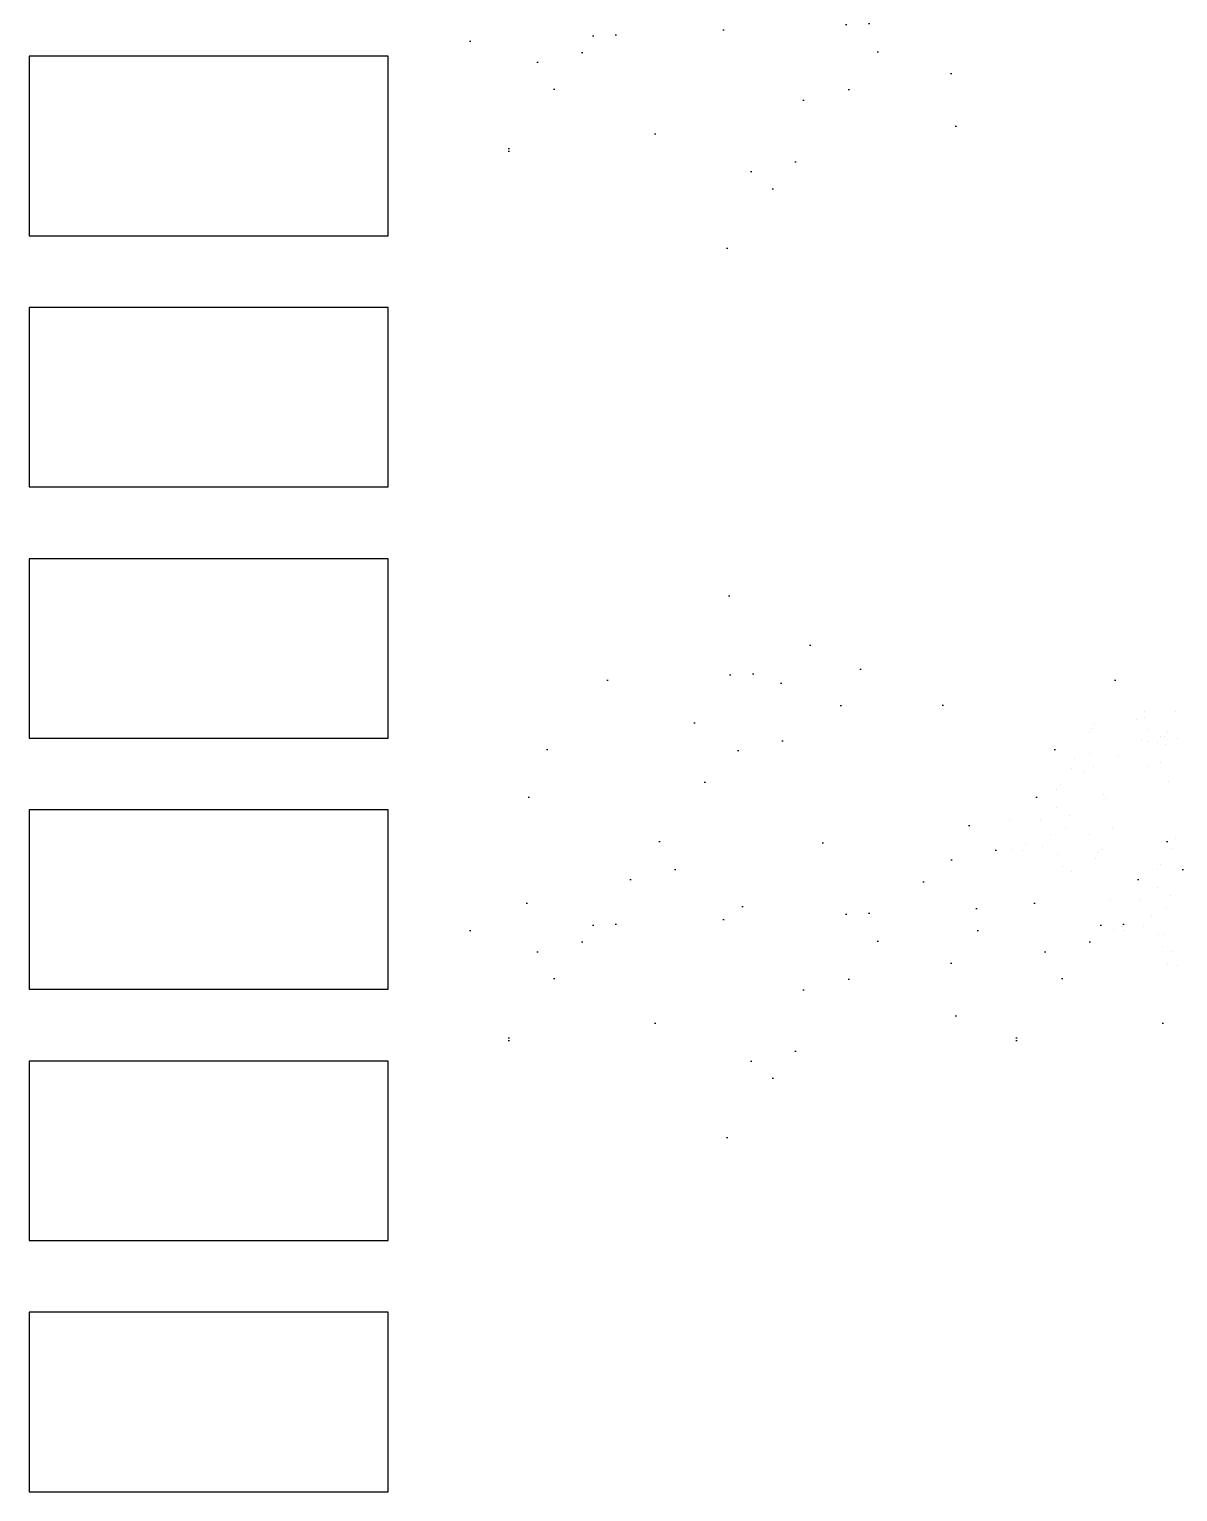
# Model space of a CAD drawing. Header units: millimetres. Extents: x 166 to 289, y 88 to 139.
# Drawn here: x 175.059 to 178.259, y 125.124 to 129.199 of the extents above; entities that cross this region are included whole.
import ezdxf

# ---------------------------------------------------------------- set-up
doc = ezdxf.new("R2010")
doc.units = ezdxf.units.MM
doc.header["$LTSCALE"] = 0.6
doc.layers.add('0.1', color=1, linetype='Continuous')
doc.layers.add('VEGETAÇAO', color=76, linetype='Continuous')

msp = doc.modelspace()

# ---------------------------------------------------------------- hatches: boundary and pattern name
at = {"layer": 'VEGETAÇAO', "lineweight": -3}
h = msp.add_hatch(dxfattribs=at)
h.set_pattern_fill('AR-SAND', color=104, scale=0.01, angle=45, style=0)
h.set_pattern_definition([(82.5, (4.5166, 3.4079), (-0.35738135, 0.3347535), [0, -0.38608, 0, -0.4318, 0, -0.41275]), (52.5, (4.5166, 3.4079), (-0.189011, 0.8247329), [0, -0.20828, 0, -0.34798, 0, -0.13335]), (12.5, (4.2957, 3.187), (0.5582998, 0.5603323), [0, -0.127, 0, -0.4572, 0, -0.5969]), (2.5, (4.2957, 3.187), (0.3822811, 0.6975508), [0, -0.0635, 0, -0.29972, 0, -0.3429])])
h.paths.add_polyline_path([(177.7676, 129.3376, 1), (176.2182, 129.3376, 1)])
h = msp.add_hatch(dxfattribs=at)
h.set_pattern_fill('AR-SAND', color=256, scale=0.01, angle=45, style=0)
h.set_pattern_definition([(82.5, (4.5166, 0.92942), (-0.35738135, 0.3347535), [0, -0.38608, 0, -0.4318, 0, -0.41275]), (52.5, (4.5166, 0.9294), (-0.189011, 0.8247329), [0, -0.20828, 0, -0.34798, 0, -0.13335]), (12.5, (4.2957, 0.7085), (0.5582998, 0.5603323), [0, -0.127, 0, -0.4572, 0, -0.5969]), (2.5, (4.2957, 0.7085), (0.3822811, 0.6975508), [0, -0.0635, 0, -0.29972, 0, -0.3429])])
h.paths.add_polyline_path([(177.7676, 126.8591, 1), (176.2182, 126.8591, 1)])
h = msp.add_hatch(dxfattribs=at)
h.set_pattern_fill('AR-SAND', color=256, scale=0.01, angle=45, style=0)
h.set_pattern_definition([(82.5, (5.93117, 0.92942), (-0.35738135, 0.3347535), [0, -0.38608, 0, -0.4318, 0, -0.41275]), (52.5, (5.9312, 0.9294), (-0.189011, 0.8247329), [0, -0.20828, 0, -0.34798, 0, -0.13335]), (12.5, (5.71025, 0.7085), (0.5582998, 0.5603323), [0, -0.127, 0, -0.4572, 0, -0.5969]), (2.5, (5.71025, 0.7085), (0.3822811, 0.6975508), [0, -0.0635, 0, -0.29972, 0, -0.3429])])
h.paths.add_polyline_path([(179.1822, 126.8591, 1), (177.6328, 126.8591, 1)])

# ---------------------------------------------------------------- linework, layer by layer
at = {"layer": '0.1', "lineweight": -3}
for points in [[(175.0592, 128.6241), (176.0592, 128.6241), (176.0592, 129.1241), (175.0592, 129.1241)], [(175.0592, 127.9241), (176.0592, 127.9241), (176.0592, 128.4241), (175.0592, 128.4241)], [(175.0592, 127.2241), (176.0592, 127.2241), (176.0592, 127.7241), (175.0592, 127.7241)], [(175.0592, 126.5241), (176.0592, 126.5241), (176.0592, 127.0241), (175.0592, 127.0241)], [(175.0592, 125.8241), (176.0592, 125.8241), (176.0592, 126.3241), (175.0592, 126.3241)], [(175.0592, 125.1241), (176.0592, 125.1241), (176.0592, 125.6241), (175.0592, 125.6241)]]:
    msp.add_lwpolyline(points, close=True, dxfattribs=at)
at = {"layer": 'VEGETAÇAO', "color": 98}
for p, q in [((178.1435, 127.275), (178.1435, 127.275)), ((178.1664, 127.2811), (178.1664, 127.2811)), ((178.1674, 127.2986), (178.1674, 127.2986)), ((178.2525, 127.2996), (178.2525, 127.2996)), ((178.013, 127.2408), (178.013, 127.2408)), ((178.0191, 127.2498), (178.0191, 127.2498)), ((178.0278, 127.265), (178.0278, 127.265)), ((178.1792, 127.2467), (178.1792, 127.2467)), ((178.2116, 127.2279), (178.2116, 127.2279)), ((178.2307, 127.2425), (178.2307, 127.2425)), ((178.1587, 127.2209), (178.1587, 127.2209)), ((178.1761, 127.2153), (178.1761, 127.2153)), ((178.203, 127.2127), (178.203, 127.2127)), ((178.222, 127.2273), (178.222, 127.2273)), ((178.2254, 127.2071), (178.2254, 127.2071)), ((178.259, 127.2226), (178.259, 127.2226)), ((177.9723, 127.1677), (177.9723, 127.1677)), ((178.0123, 127.1799), (178.0123, 127.1799)), ((178.0949, 127.1728), (178.0949, 127.1728)), ((178.2125, 127.1567), (178.2125, 127.1567)), ((177.9643, 127.1386), (177.9643, 127.1386)), ((178.0004, 127.1269), (178.0004, 127.1269)), ((178.0251, 127.1454), (178.0251, 127.1454)), ((178.1753, 127.1452), (178.1753, 127.1452)), ((177.9227, 127.0807), (177.9227, 127.0807)), ((177.9314, 127.0959), (177.9314, 127.0959)), ((178.0519, 127.066), (178.0519, 127.066)), ((178.2324, 127.1029), (178.2324, 127.1029)), ((177.9213, 127.0318), (177.9213, 127.0318)), ((178.0584, 127.0555), (178.0584, 127.0555)), ((177.7908, 126.9976), (177.7908, 126.9976)), ((177.8759, 126.9986), (177.8759, 126.9986)), ((177.9579, 127.0082), (177.9579, 127.0082)), ((177.9042, 126.9542), (177.9042, 126.9542)), ((177.9461, 126.9753), (177.9461, 126.9753)), ((178.0129, 126.9558), (178.0129, 126.9558)), ((178.0789, 126.9761), (178.0789, 126.9761)), ((178.2528, 126.9443), (178.2528, 126.9443)), ((177.7995, 126.9142), (177.7995, 126.9142)), ((177.8264, 126.9116), (177.8264, 126.9116)), ((177.835, 126.9268), (177.835, 126.9268)), ((177.8824, 126.9216), (177.8824, 126.9216)), ((178.038, 126.9043), (178.038, 126.9043)), ((178.0491, 126.9144), (178.0491, 126.9144)), ((178.2449, 126.9153), (178.2449, 126.9153)), ((177.9242, 126.9004), (177.9242, 126.9004)), ((177.9369, 126.8659), (177.9369, 126.8659)), ((178.0293, 126.8891), (178.0293, 126.8891)), ((178.2119, 126.8726), (178.2119, 126.8726)), ((177.9643, 126.8536), (177.9643, 126.8536)), ((178.2033, 126.8574), (178.2033, 126.8574)), ((178.2019, 126.8084), (178.2019, 126.8084)), ((178.2384, 126.7849), (178.2384, 126.7849)), ((178.0713, 126.7742), (178.0713, 126.7742)), ((178.1565, 126.7753), (178.1565, 126.7753)), ((178.2267, 126.7519), (178.2267, 126.7519)), ((178.1156, 126.7035), (178.1156, 126.7035)), ((178.1629, 126.6982), (178.1629, 126.6982)), ((178.1848, 126.7309), (178.1848, 126.7309)), ((178.0801, 126.6909), (178.0801, 126.6909)), ((178.1069, 126.6883), (178.1069, 126.6883)), ((178.2047, 126.6771), (178.2047, 126.6771)), ((178.2229, 126.6766), (178.2229, 126.6766)), ((178.2175, 126.6426), (178.2175, 126.6426)), ((178.2448, 126.6303), (178.2448, 126.6303)), ((178.2316, 126.5933), (178.2316, 126.5933)), ((178.2584, 126.5907), (178.2584, 126.5907))]:
    msp.add_line(p, q, dxfattribs=at)

doc.saveas('drawing.dxf')
